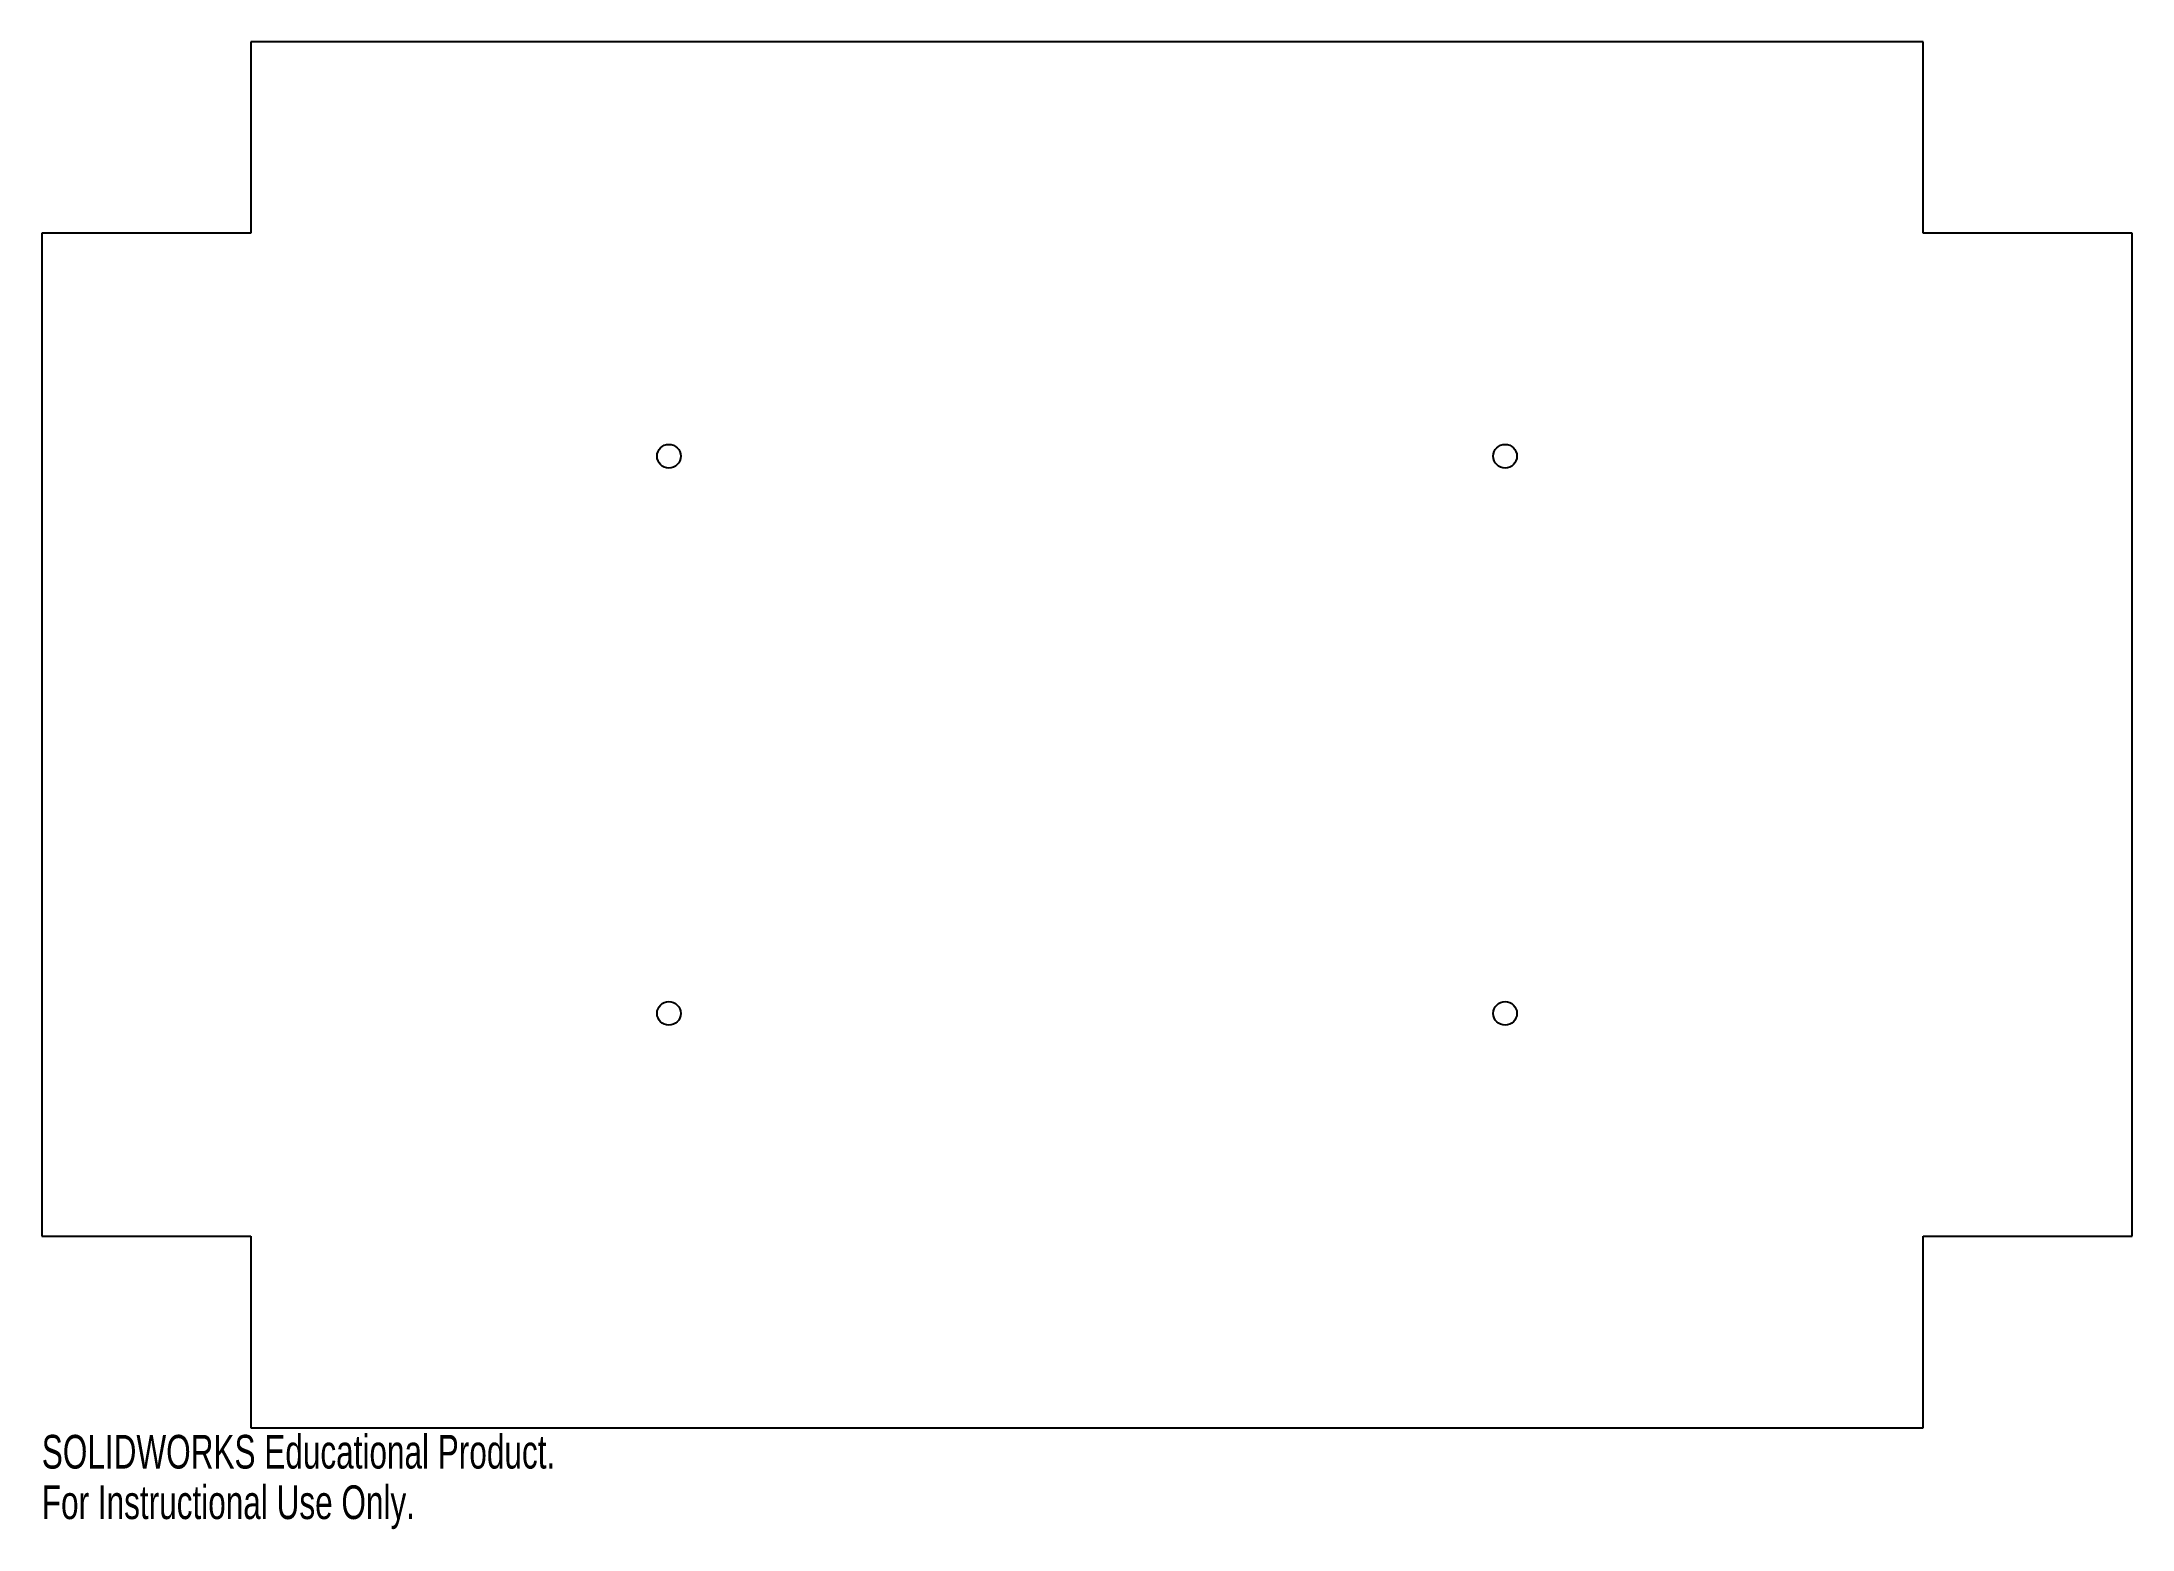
# Model space of a CAD drawing. Header units: millimetres. Extents: x -150 to 150, y -114 to 100.
import ezdxf

# ---------------------------------------------------------------- set-up
doc = ezdxf.new("R2010")
doc.units = ezdxf.units.MM
doc.styles.add('SLDTEXTSTYLE0', font='TXT', dxfattribs={"width": 0.7})

msp = doc.modelspace()

# ---------------------------------------------------------------- linework, layer by layer
at = {"color": 7, "linetype": 'Continuous', "lineweight": 25}
for p, q in [((120, 99.5), (-120, 99.5)), ((-120, 99.5), (-120, 72)), ((120, 72), (120, 99.5)), ((-150, 72), (-150, -72)), ((-120, 72), (-150, 72)), ((150, 72), (120, 72)), ((150, -72), (150, 72)), ((-150, -72), (-120, -72)), ((-120, -72), (-120, -99.5)), ((120, -72), (150, -72)), ((120, -99.5), (120, -72)), ((-120, -99.5), (120, -99.5))]:
    msp.add_line(p, q, dxfattribs=at)
for centre in [(-60, 40), (60, 40), (-60, -40), (60, -40)]:
    msp.add_circle(centre, 1.7, dxfattribs=at)

# ---------------------------------------------------------------- texts
at = {"color": 7, "linetype": 'Continuous', "char_height": 4.8336, "attachment_point": 1, "style": 'SLDTEXTSTYLE0'}
for s, insert in [('SOLIDWORKS Educational Product.', (-150, -100.52)), ('For Instructional Use Only.', (-150, -107.77))]:
    msp.add_mtext(s, dxfattribs=dict(at, insert=insert))

doc.saveas('drawing.dxf')
